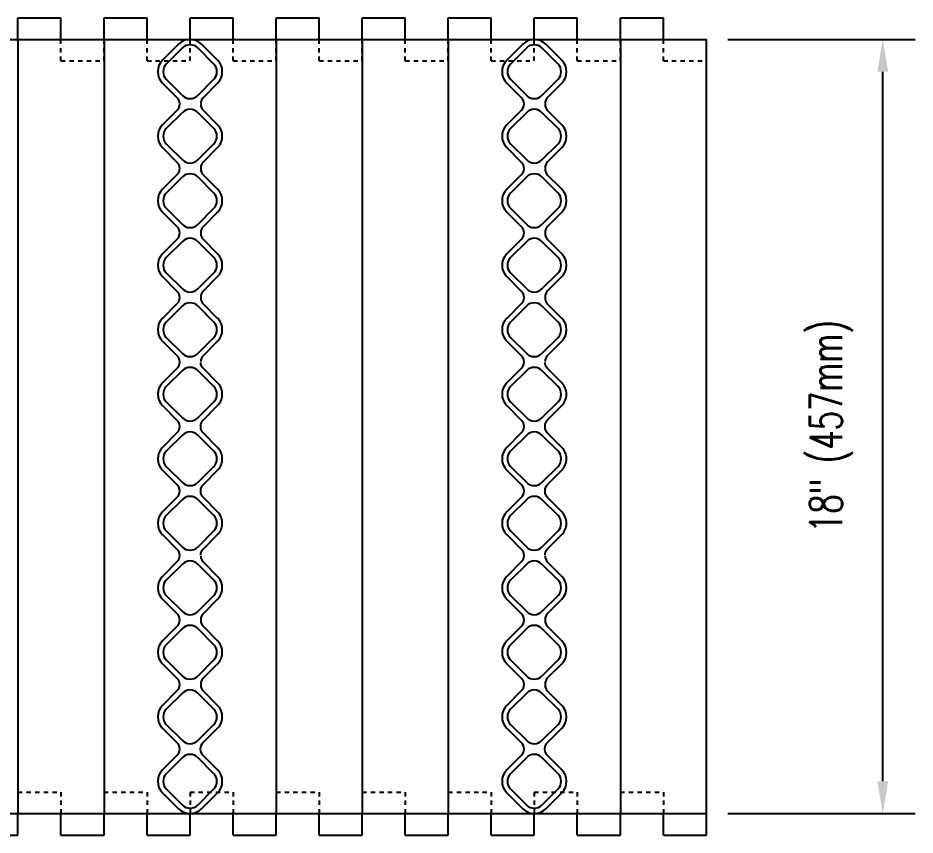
# Model space of a CAD drawing. Header units: inches. Extents: x 393.7 to 441.4, y 159.5 to 213.3.
# Drawn here: x 420.59 to 441.44, y 194.35 to 213.35 of the extents above; entities that cross this region are included whole.
import ezdxf

# ---------------------------------------------------------------- set-up
doc = ezdxf.new("R2010")
doc.units = ezdxf.units.IN
doc.header["$MEASUREMENT"] = 0
doc.linetypes.add('DASHED2', pattern=[0.375, 0.25, -0.125])
for name, color, linetype in [('HATCH', 12, 'Continuous'), ('line25', 2, 'Continuous'), ('LINE50', 5, 'Continuous'), ('LINE9', 9, 'Continuous'), ('TEXT', 4, 'Continuous')]:
    doc.layers.add(name, color=color, linetype=linetype)
doc.styles.add('DIM', font='romans.shx', dxfattribs={"width": 0.7})
doc.dimstyles.new('ext_8', dxfattribs={"dimscale": 8, "dimtxt": 0.09375, "dimasz": 0.09375, "dimexe": 0.09375, "dimexo": 0.0625, "dimgap": 0.0625, "dimtad": 1, "dimdec": 3, "dimzin": 3, "dimdsep": 46, "dimlunit": 4, "dimtxsty": 'DIM', "dimcen": 0.09, "dimdle": 0.09375, "dimclrt": 4, "dimadec": 0, "dimazin": 0, "dimtfac": 1, "dimtdec": 3, "dimtmove": 2, "dimatfit": 3, "dimfxl": 0, "dimfrac": 2, "dimtolj": 1, "dimtzin": 0, "dimarcsym": 0})

# ---------------------------------------------------------------- blocks, each defined once
blk = doc.blocks.new('*D34')
at = {"layer": 'Defpoints', "color": 0}
for p in [(436.588, 212.847), (440.687, 212.847), (436.588, 194.847)]:
    blk.add_point(p, dxfattribs=at)
at = {"layer": 'TEXT', "color": 0, "lineweight": -2}
for p, q in [((437.088, 212.847), (441.437, 212.847)), ((440.687, 195.597), (440.687, 212.097)), ((437.088, 194.847), (441.437, 194.847))]:
    blk.add_line(p, q, dxfattribs=at)
at = {"layer": 'TEXT', "color": 0}
for points in [[(440.562, 212.097), (440.812, 212.097), (440.687, 212.847)], [(440.562, 195.597), (440.812, 195.597), (440.687, 194.847)]]:
    blk.add_solid(points, dxfattribs=at)
at = {"layer": 'TEXT', "color": 4, "insert": (439.492, 203.847), "char_height": 0.75, "attachment_point": 5, "rotation": 90, "style": 'DIM'}
blk.add_mtext('\\A1;18" (457mm)', dxfattribs=at)
blk = doc.blocks.new('WEB_INSERT_FRONT')
for p, q in [((-0.265, 8.89), (-0.64, 8.515)), ((0.64, 8.515), (0.265, 8.89)), ((-0.64, 7.985), (-0.297, 7.641)), ((0.309, 7.653), (0.64, 7.985)), ((0.25, 7.512), (0.25, 7.488)), ((-0.297, 7.359), (-0.64, 7.015)), ((0.64, 7.015), (0.309, 7.347)), ((-0.64, 6.485), (-0.297, 6.141)), ((0.309, 6.153), (0.64, 6.485)), ((-0.297, 5.859), (-0.64, 5.515)), ((0.25, 6.012), (0.25, 5.988)), ((0.64, 5.515), (0.309, 5.847)), ((-0.64, 4.985), (-0.297, 4.641)), ((0.309, 4.653), (0.64, 4.985)), ((0.25, 4.512), (0.25, 4.488)), ((-0.297, 4.359), (-0.64, 4.015)), ((0.64, 4.015), (0.309, 4.347)), ((-0.297, 3.141), (-0.64, 3.485)), ((0.309, 3.153), (0.64, 3.485)), ((0.25, 3.012), (0.25, 2.988)), ((-0.297, 2.859), (-0.64, 2.515)), ((0.64, 2.515), (0.309, 2.847)), ((-0.64, 1.985), (-0.297, 1.641)), ((0.309, 1.653), (0.64, 1.985)), ((-0.297, 1.359), (-0.64, 1.015)), ((-0.64, 0.485), (-0.297, 0.141)), ((-0.297, -0.141), (-0.64, -0.485)), ((-0.64, -1.015), (-0.297, -1.359)), ((-0.297, -1.641), (-0.64, -1.985)), ((-0.64, -2.515), (-0.297, -2.859)), ((-0.297, -3.141), (-0.64, -3.485)), ((0.64, -3.485), (0.309, -3.153)), ((-0.64, -4.015), (-0.297, -4.359)), ((0.309, -4.347), (0.64, -4.015)), ((0.25, -4.488), (0.25, -4.512)), ((-0.297, -4.641), (-0.64, -4.985)), ((0.64, -4.985), (0.309, -4.653)), ((-0.64, -5.515), (-0.297, -5.859)), ((0.309, -5.847), (0.64, -5.515)), ((0.25, -5.988), (0.25, -6.012)), ((-0.297, -6.141), (-0.64, -6.485)), ((0.64, -6.485), (0.309, -6.153)), ((-0.64, -7.015), (-0.297, -7.359)), ((0.297, -7.359), (0.64, -7.015)), ((-0.297, -7.641), (-0.64, -7.985)), ((0.64, -7.985), (0.297, -7.641)), ((-0.64, -8.515), (-0.265, -8.89)), ((0.265, -8.89), (0.64, -8.515))]:
    blk.add_line(p, q)
for points in [[(-0.552, 8.073), (-0.177, 7.698, 0.414214), (0.177, 7.698), (0.552, 8.073, 0.414214), (0.552, 8.427), (0.177, 8.802, 0.414214), (-0.177, 8.802), (-0.552, 8.427, 0.414214)], [(-0.552, 6.573), (-0.177, 6.198, 0.414214), (0.177, 6.198), (0.552, 6.573, 0.414214), (0.552, 6.927), (0.177, 7.302, 0.414214), (-0.177, 7.302), (-0.552, 6.927, 0.414214)], [(-0.552, 5.073), (-0.177, 4.698, 0.414214), (0.177, 4.698), (0.552, 5.073, 0.414214), (0.552, 5.427), (0.177, 5.802, 0.414214), (-0.177, 5.802), (-0.552, 5.427, 0.414214)], [(-0.552, 3.573), (-0.177, 3.198, 0.414214), (0.177, 3.198), (0.552, 3.573, 0.414214), (0.552, 3.927), (0.177, 4.302, 0.414214), (-0.177, 4.302), (-0.552, 3.927, 0.414214)], [(-0.552, 3.573), (-0.177, 3.198, 0.414214), (0.177, 3.198), (0.552, 3.573, 0.414214), (0.552, 3.927), (0.177, 4.302, 0.414214), (-0.177, 4.302), (-0.552, 3.927, 0.414214)], [(-0.552, 2.073), (-0.177, 1.698, 0.414214), (0.177, 1.698), (0.552, 2.073, 0.414214), (0.552, 2.427), (0.177, 2.802, 0.414214), (-0.177, 2.802), (-0.552, 2.427, 0.414214)], [(-0.552, 0.573), (-0.177, 0.198, 0.414214), (0.177, 0.198), (0.552, 0.573, 0.414214), (0.552, 0.927), (0.177, 1.302, 0.414214), (-0.177, 1.302), (-0.552, 0.927, 0.414214)], [(-0.552, -0.927), (-0.177, -1.302, 0.414214), (0.177, -1.302), (0.552, -0.927, 0.414214), (0.552, -0.573), (0.177, -0.198, 0.414214), (-0.177, -0.198), (-0.552, -0.573, 0.414214)], [(-0.552, -2.427), (-0.177, -2.802, 0.414214), (0.177, -2.802), (0.552, -2.427, 0.414214), (0.552, -2.073), (0.177, -1.698, 0.414214), (-0.177, -1.698), (-0.552, -2.073, 0.414214)], [(-0.552, -3.927), (-0.177, -4.302, 0.414214), (0.177, -4.302), (0.552, -3.927, 0.414214), (0.552, -3.573), (0.177, -3.198, 0.414214), (-0.177, -3.198), (-0.552, -3.573, 0.414214)], [(-0.552, -5.427), (-0.177, -5.802, 0.414214), (0.177, -5.802), (0.552, -5.427, 0.414214), (0.552, -5.073), (0.177, -4.698, 0.414214), (-0.177, -4.698), (-0.552, -5.073, 0.414214)], [(-0.552, -6.927), (-0.177, -7.302, 0.414214), (0.177, -7.302), (0.552, -6.927, 0.414214), (0.552, -6.573), (0.177, -6.198, 0.414214), (-0.177, -6.198), (-0.552, -6.573, 0.414214)], [(-0.552, -8.427), (-0.177, -8.802, 0.414214), (0.177, -8.802), (0.552, -8.427, 0.414214), (0.552, -8.073), (0.177, -7.698, 0.414214), (-0.177, -7.698), (-0.552, -8.073, 0.414214)]]:
    blk.add_lwpolyline(points, format="xyb", close=True)
blk.add_lwpolyline([(0.25, -2.988, -0.198912), (0.309, -2.847), (0.64, -2.515, 0.414214), (0.64, -1.985), (0.309, -1.653, -0.198912), (0.25, -1.512), (0.25, -1.488, -0.198912), (0.309, -1.347), (0.64, -1.015, 0.414214), (0.64, -0.485), (0.309, -0.153, -0.198912), (0.25, -0.012), (0.25, 0.012, -0.198912), (0.309, 0.153), (0.64, 0.485, 0.414214), (0.64, 1.015), (0.309, 1.347, -0.198912), (0.25, 1.488)], format="xyb")
for centre, radius, start, end in [((0, 8.625), 0.375, 45, 135), ((-0.375, 8.25), 0.375, 135, 225), ((0.375, 8.25), 0.375, 315, 45), ((-0.438, 7.5), 0.2, 315, 45), ((0.45, 7.512), 0.2, 135, 180), ((0.45, 7.488), 0.2, 180, 225), ((-0.375, 6.75), 0.375, 135, 225), ((0.375, 6.75), 0.375, 315, 45), ((-0.438, 6), 0.2, 315, 45), ((0.45, 6.012), 0.2, 135, 180), ((0.45, 5.988), 0.2, 180, 225), ((-0.375, 5.25), 0.375, 135, 225), ((0.375, 5.25), 0.375, 315, 45), ((-0.438, 4.5), 0.2, 315, 45), ((0.45, 4.512), 0.2, 135, 180), ((0.45, 4.488), 0.2, 180, 225), ((-0.375, 3.75), 0.375, 135, 225), ((0.375, 3.75), 0.375, 315, 45), ((-0.438, 3), 0.2, 315, 45), ((0.45, 3.012), 0.2, 135, 180), ((0.45, 2.988), 0.2, 180, 225), ((-0.375, 2.25), 0.375, 135, 225), ((0.375, 2.25), 0.375, 315, 45), ((-0.438, 1.5), 0.2, 315, 45), ((0.45, 1.512), 0.2, 135, 180), ((-0.375, 0.75), 0.375, 135, 225), ((-0.438, 0), 0.2, 315, 45), ((-0.375, -0.75), 0.375, 135, 225), ((-0.438, -1.5), 0.2, 315, 45), ((-0.375, -2.25), 0.375, 135, 225), ((-0.438, -3), 0.2, 315, 45), ((0.45, -3.012), 0.2, 180, 225), ((-0.375, -3.75), 0.375, 135, 225), ((0.375, -3.75), 0.375, 315, 45), ((-0.438, -4.5), 0.2, 315, 45), ((0.45, -4.488), 0.2, 135, 180), ((0.45, -4.512), 0.2, 180, 225), ((-0.375, -5.25), 0.375, 135, 225), ((0.375, -5.25), 0.375, 315, 45), ((-0.438, -6), 0.2, 315, 45), ((0.45, -5.988), 0.2, 135, 180), ((0.45, -6.012), 0.2, 180, 225), ((-0.375, -6.75), 0.375, 135, 225), ((0.375, -6.75), 0.375, 315, 45), ((-0.438, -7.5), 0.2, 315, 45), ((0.438, -7.5), 0.2, 135, 225), ((-0.375, -8.25), 0.375, 135, 225), ((0.375, -8.25), 0.375, 315, 45), ((0, -8.625), 0.375, 225, 315)]:
    blk.add_arc(centre, radius, start, end)

msp = doc.modelspace()

# ---------------------------------------------------------------- linework, layer by layer
at = {"layer": 'line25'}
for p, q in [((420.588, 212.8466), (420.588, 194.8466)), ((422.588, 212.8466), (422.588, 194.8466)), ((426.588, 212.8466), (426.588, 194.8466)), ((428.588, 212.8466), (428.588, 194.8466)), ((430.588, 212.8466), (430.588, 194.8466)), ((434.588, 212.8466), (434.588, 194.8466))]:
    msp.add_line(p, q, dxfattribs=at)
at = {"layer": 'LINE50'}
for p, q in [((416.213, 212.8466), (436.588, 212.8466)), ((436.588, 194.8466), (436.588, 212.8466)), ((416.213, 194.8466), (436.588, 194.8466))]:
    msp.add_line(p, q, dxfattribs=at)
at = {"layer": 'LINE9'}
for p, q in [((420.588, 212.8466), (420.588, 213.3466)), ((420.588, 213.3466), (421.588, 213.3466)), ((421.588, 212.8466), (421.588, 213.3466)), ((422.588, 212.8466), (422.588, 213.3466)), ((422.588, 213.3466), (423.588, 213.3466)), ((423.588, 212.8466), (423.588, 213.3466)), ((424.588, 212.8466), (424.588, 213.3466)), ((424.588, 213.3466), (425.588, 213.3466)), ((425.588, 212.8466), (425.588, 213.3466)), ((426.588, 212.8466), (426.588, 213.3466)), ((426.588, 213.3466), (427.588, 213.3466)), ((427.588, 212.8466), (427.588, 213.3466)), ((428.588, 212.8466), (428.588, 213.3466)), ((428.588, 213.3466), (429.588, 213.3466)), ((429.588, 212.8466), (429.588, 213.3466)), ((430.588, 212.8466), (430.588, 213.3466)), ((430.588, 213.3466), (431.588, 213.3466)), ((431.588, 212.8466), (431.588, 213.3466)), ((432.588, 213.3466), (433.588, 213.3466)), ((432.588, 212.8466), (432.588, 213.3466)), ((433.588, 212.8466), (433.588, 213.3466)), ((434.588, 213.3466), (435.588, 213.3466)), ((434.588, 212.8466), (434.588, 213.3466)), ((435.588, 212.8466), (435.588, 213.3466)), ((420.588, 194.3466), (420.588, 194.8466)), ((421.588, 194.3466), (421.588, 194.8466)), ((422.588, 194.3466), (422.588, 194.8466)), ((423.588, 194.3466), (423.588, 194.8466)), ((424.588, 194.3466), (424.588, 194.8466)), ((425.588, 194.3466), (425.588, 194.8466)), ((426.588, 194.3466), (426.588, 194.8466)), ((427.588, 194.3466), (427.588, 194.8466)), ((428.588, 194.3466), (428.588, 194.8466)), ((429.588, 194.3466), (429.588, 194.8466)), ((430.588, 194.3466), (430.588, 194.8466)), ((431.588, 194.3466), (431.588, 194.8466)), ((432.588, 194.3466), (432.588, 194.8466)), ((433.588, 194.3466), (433.588, 194.8466)), ((434.588, 194.3466), (434.588, 194.8466)), ((435.588, 194.3466), (435.588, 194.8466)), ((436.588, 194.3466), (436.588, 194.8466)), ((419.588, 194.3466), (420.588, 194.3466)), ((421.588, 194.3466), (422.588, 194.3466)), ((423.588, 194.3466), (424.588, 194.3466)), ((425.588, 194.3466), (426.588, 194.3466)), ((427.588, 194.3466), (428.588, 194.3466)), ((429.588, 194.3466), (430.588, 194.3466)), ((431.588, 194.3466), (432.588, 194.3466)), ((433.588, 194.3466), (434.588, 194.3466)), ((435.588, 194.3466), (436.588, 194.3466))]:
    msp.add_line(p, q, dxfattribs=at)
at = {"layer": 'LINE9', "linetype": 'DASHED2', "ltscale": 0.15}
for p, q in [((421.588, 212.3466), (421.588, 212.8466)), ((422.588, 212.3466), (422.588, 212.8466)), ((423.588, 212.3466), (423.588, 212.8466)), ((424.588, 212.3466), (424.588, 212.8466)), ((425.588, 212.3466), (425.588, 212.8466)), ((426.588, 212.3466), (426.588, 212.8466)), ((427.588, 212.3466), (427.588, 212.8466)), ((428.588, 212.3466), (428.588, 212.8466)), ((429.588, 212.3466), (429.588, 212.8466)), ((430.588, 212.3466), (430.588, 212.8466)), ((431.588, 212.3466), (431.588, 212.8466)), ((432.588, 212.3466), (432.588, 212.8466)), ((433.588, 212.3466), (433.588, 212.8466)), ((434.588, 212.3466), (434.588, 212.8466)), ((435.588, 212.3466), (435.588, 212.8466)), ((436.588, 212.3466), (436.588, 212.8466)), ((421.588, 212.3466), (422.588, 212.3466)), ((423.588, 212.3466), (424.588, 212.3466)), ((425.588, 212.3466), (426.588, 212.3466)), ((427.588, 212.3466), (428.588, 212.3466)), ((429.588, 212.3466), (430.588, 212.3466)), ((431.588, 212.3466), (432.588, 212.3466)), ((433.588, 212.3466), (434.588, 212.3466)), ((435.588, 212.3466), (436.588, 212.3466)), ((420.588, 195.3466), (421.588, 195.3466)), ((420.588, 195.3466), (420.588, 194.8466)), ((421.588, 195.3466), (421.588, 194.8466)), ((422.588, 195.3466), (422.588, 194.8466)), ((422.588, 195.3466), (423.588, 195.3466)), ((423.588, 195.3466), (423.588, 194.8466)), ((424.588, 195.3466), (424.588, 194.8466)), ((424.588, 195.3466), (425.588, 195.3466)), ((425.588, 195.3466), (425.588, 194.8466)), ((426.588, 195.3466), (427.588, 195.3466)), ((426.588, 195.3466), (426.588, 194.8466)), ((427.588, 195.3466), (427.588, 194.8466)), ((428.588, 195.3466), (429.588, 195.3466)), ((428.588, 195.3466), (428.588, 194.8466)), ((429.588, 195.3466), (429.588, 194.8466)), ((430.588, 195.3466), (430.588, 194.8466)), ((430.588, 195.3466), (431.588, 195.3466)), ((431.588, 195.3466), (431.588, 194.8466)), ((432.588, 195.3466), (432.588, 194.8466)), ((432.588, 195.3466), (433.588, 195.3466)), ((433.588, 195.3466), (433.588, 194.8466)), ((434.588, 195.3466), (434.588, 194.8466)), ((434.588, 195.3466), (435.588, 195.3466)), ((435.588, 195.3466), (435.588, 194.8466))]:
    msp.add_line(p, q, dxfattribs=at)

# ---------------------------------------------------------------- block references
at = {"layer": 'HATCH'}
for p in [(424.588, 203.8466), (432.588, 203.8466)]:
    msp.add_blockref('WEB_INSERT_FRONT', p, dxfattribs=at)

# ---------------------------------------------------------------- dimensions: what is measured, and where the dimension line sits
at = {"layer": 'TEXT'}
dim = msp.add_linear_dim(base=(440.6871, 212.8466), p1=(436.588, 194.8466), p2=(436.588, 212.8466), angle=90, text='18" (457mm)', dimstyle='ext_8', dxfattribs=at)
dim.commit()
dim.dimension.update_dxf_attribs({"geometry": '*D34', "text_midpoint": (439.4918, 203.8466), "dimtype": 160})

doc.saveas('drawing.dxf')
